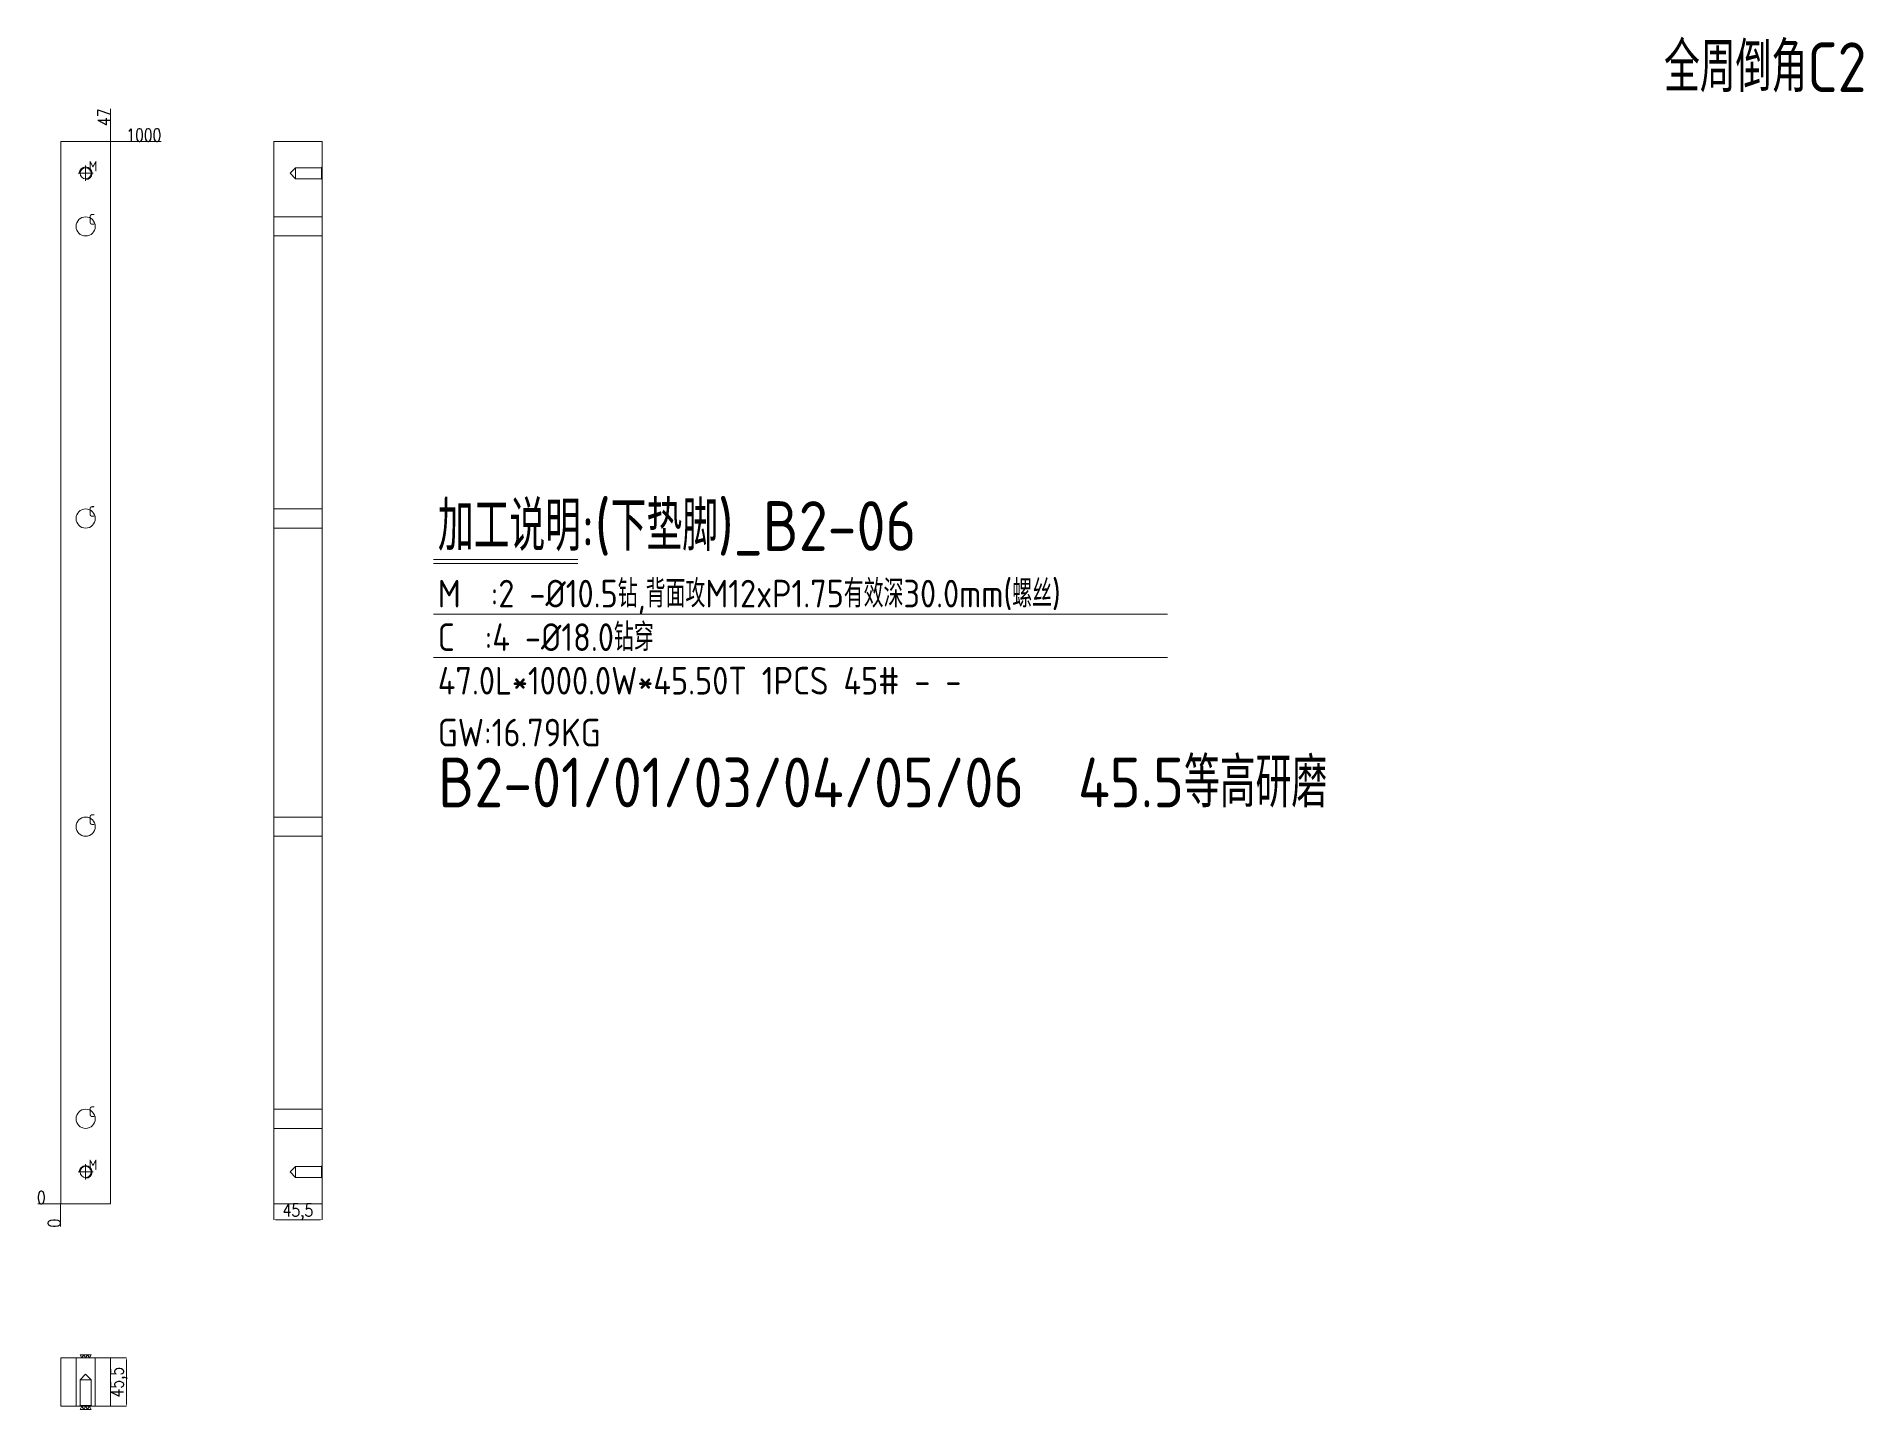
# Model space of a CAD drawing. Header units: millimetres. Extents: x 22448 to 24168, y 6357 to 7649.
import ezdxf

# ---------------------------------------------------------------- set-up
doc = ezdxf.new("R2010")
doc.units = ezdxf.units.MM
doc.linetypes.add('CENTER', pattern=[0])
doc.linetypes.add('DASHED', pattern=[0])
for name, color, linetype, lineweight in [('B2', 8, 'Continuous', 20), ('B2_W', 7, 'Continuous', 25), ('DIM', 4, 'Continuous', 20)]:
    doc.layers.add(name, color=color, linetype=linetype, lineweight=lineweight)
doc.styles.add('gbenor', font='gbenor.shx', dxfattribs={"bigfont": 'gbcbig.shx'})
doc.styles.add('TXT', font='txt.shx', dxfattribs={"width": 0.8, "bigfont": 'ctxt.shx'})
doc.dimstyles.new('零件', dxfattribs={"dimscale": 1.5, "dimtxt": 8, "dimasz": 1, "dimexe": 0, "dimexo": 0, "dimgap": 0, "dimtad": 1, "dimtxsty": 'TXT', "dimcen": 0, "dimclrd": 252, "dimclre": 252, "dimclrt": 4, "dimazin": 3, "dimtp": 0.001, "dimtm": 0.001, "dimtfac": 1, "dimtmove": 0, "dimatfit": 3, "dimlwd": 5, "dimlwe": 5})

# ---------------------------------------------------------------- blocks, each defined once
blk = doc.blocks.new('*D1107')
at = {"layer": 'Defpoints', "color": 0}
for p in [(22517.4, 7550.1), (22532.4, 7550.1), (22470.4, 6550.1)]:
    blk.add_point(p, dxfattribs=at)
at = {"layer": 'DIM', "color": 252, "lineweight": 5}
for p, q in [((22517.4, 7550.1), (22526.4, 7550.1)), ((22526.4, 7550.1), (22529.4, 7550.1)), ((22529.4, 7550.1), (22564.9, 7550.1))]:
    blk.add_line(p, q, dxfattribs=at)
at = {"layer": 'DIM', "color": 4, "lineweight": 5, "insert": (22548.7, 7556.1), "char_height": 12, "attachment_point": 5, "style": 'TXT'}
blk.add_mtext('1000', dxfattribs=at)
blk = doc.blocks.new('*D1108')
at = {"layer": 'Defpoints', "color": 0}
for p in [(22455.4, 6550.1), (22470.4, 6550.1), (22470.4, 6550.1)]:
    blk.add_point(p, dxfattribs=at)
at = {"layer": 'DIM', "color": 252, "lineweight": 5}
blk.add_line((22470.4, 6550.1), (22449, 6550.1), dxfattribs=at)
at = {"layer": 'DIM', "color": 4, "lineweight": 5, "insert": (22452.2, 6556.1), "char_height": 12, "attachment_point": 5, "style": 'TXT'}
blk.add_mtext('0', dxfattribs=at)
blk = doc.blocks.new('*D1109')
at = {"layer": 'Defpoints', "color": 0}
for p in [(22470.4, 6550.1), (22470.4, 6550.1), (22470.4, 6535.1)]:
    blk.add_point(p, dxfattribs=at)
at = {"layer": 'DIM', "color": 252, "lineweight": 5}
blk.add_line((22470.4, 6550.1), (22470.4, 6528.7), dxfattribs=at)
at = {"layer": 'DIM', "color": 4, "lineweight": 5, "insert": (22464.4, 6531.9), "char_height": 12, "attachment_point": 5, "rotation": 90, "style": 'TXT'}
blk.add_mtext('0', dxfattribs=at)
blk = doc.blocks.new('*D1110')
at = {"layer": 'Defpoints', "color": 0}
for p in [(22517.4, 7565.1), (22517.4, 7550.1), (22470.4, 6550.1)]:
    blk.add_point(p, dxfattribs=at)
at = {"layer": 'DIM', "color": 252, "lineweight": 5}
blk.add_line((22517.4, 7550.1), (22517.4, 7580.7), dxfattribs=at)
at = {"layer": 'DIM', "color": 4, "lineweight": 5, "insert": (22511.4, 7572.9), "char_height": 12, "attachment_point": 5, "rotation": 90, "style": 'TXT'}
blk.add_mtext('47', dxfattribs=at)
blk = doc.blocks.new('*D1111')
at = {"layer": 'Defpoints', "color": 0}
for p in [(22517.4, 6405.1), (22517.4, 6359.6), (22532.4, 6359.6)]:
    blk.add_point(p, dxfattribs=at)
at = {"layer": 'DIM', "color": 252, "lineweight": 5}
for p, q in [((22517.4, 6405.1), (22532.4, 6405.1)), ((22532.4, 6403.6), (22532.4, 6361.1)), ((22517.4, 6359.6), (22532.4, 6359.6))]:
    blk.add_line(p, q, dxfattribs=at)
at = {"layer": 'DIM', "color": 252}
for points in [[(22532.7, 6403.6), (22532.2, 6403.6), (22532.4, 6405.1)], [(22532.2, 6361.1), (22532.7, 6361.1), (22532.4, 6359.6)]]:
    blk.add_solid(points, dxfattribs=at)
at = {"layer": 'DIM', "color": 4, "lineweight": 5, "insert": (22525.3, 6382.3), "char_height": 12, "attachment_point": 5, "rotation": 90, "style": 'TXT'}
blk.add_mtext('45,5', dxfattribs=at)
blk = doc.blocks.new('*D1112')
at = {"layer": 'Defpoints', "color": 0}
for p in [(22671.1, 6550.1), (22716.6, 6550.1), (22716.6, 6535.1)]:
    blk.add_point(p, dxfattribs=at)
at = {"layer": 'DIM', "color": 252, "lineweight": 5}
for p, q in [((22671.1, 6550.1), (22671.1, 6535.1)), ((22716.6, 6550.1), (22716.6, 6535.1)), ((22672.6, 6535.1), (22715.1, 6535.1))]:
    blk.add_line(p, q, dxfattribs=at)
at = {"layer": 'DIM', "color": 252}
for points in [[(22672.6, 6535.4), (22672.6, 6534.9), (22671.1, 6535.1)], [(22715.1, 6534.9), (22715.1, 6535.4), (22716.6, 6535.1)]]:
    blk.add_solid(points, dxfattribs=at)
at = {"layer": 'DIM', "color": 4, "lineweight": 5, "insert": (22693.8, 6542.3), "char_height": 12, "attachment_point": 5, "style": 'TXT'}
blk.add_mtext('45,5', dxfattribs=at)

msp = doc.modelspace()

# ---------------------------------------------------------------- linework, layer by layer
at = {"layer": 'B2', "color": 135, "linetype": 'Continuous', "lineweight": 5}
for p, q in [((22470.429, 7550.145), (22517.429, 7550.145)), ((22470.429, 6550.145), (22470.429, 7550.145)), ((22517.429, 7550.145), (22517.429, 6550.145)), ((22671.097, 7550.145), (22671.097, 6550.145)), ((22716.597, 7550.145), (22671.097, 7550.145)), ((22716.597, 6550.145), (22716.597, 7550.145)), ((22517.429, 6550.145), (22470.429, 6550.145)), ((22716.597, 6550.145), (22671.097, 6550.145)), ((22517.429, 6405.07), (22470.429, 6405.07)), ((22470.429, 6359.57), (22470.429, 6405.07)), ((22517.429, 6359.57), (22517.429, 6405.07)), ((22470.429, 6359.57), (22517.429, 6359.57))]:
    msp.add_line(p, q, dxfattribs=at)
at = {"layer": 'B2', "color": 5, "linetype": 'DASHED', "lineweight": 5, "ltscale": 0.514465}
for p, q in [((22691.597, 7525.398), (22686.344, 7520.145)), ((22686.344, 7520.145), (22691.597, 7514.892)), ((22715.85, 7525.398), (22691.597, 7525.398)), ((22691.597, 7514.892), (22691.597, 7525.398)), ((22716.597, 7526.145), (22715.85, 7525.398)), ((22715.85, 7514.892), (22715.85, 7525.398)), ((22691.597, 7514.892), (22715.85, 7514.892)), ((22715.85, 7514.892), (22716.597, 7514.145)), ((22691.597, 6585.398), (22686.344, 6580.145)), ((22686.344, 6580.145), (22691.597, 6574.892)), ((22715.85, 6585.398), (22691.597, 6585.398)), ((22691.597, 6585.398), (22691.597, 6574.892)), ((22691.597, 6574.892), (22715.85, 6574.892)), ((22716.597, 6586.145), (22715.85, 6585.398)), ((22715.85, 6585.398), (22715.85, 6574.892)), ((22715.85, 6574.892), (22716.597, 6574.145)), ((22493.929, 6389.823), (22488.676, 6384.57)), ((22488.676, 6384.57), (22488.676, 6360.317)), ((22488.676, 6384.57), (22499.182, 6384.57)), ((22499.182, 6384.57), (22493.929, 6389.823)), ((22499.182, 6360.317), (22499.182, 6384.57)), ((22488.676, 6360.317), (22487.929, 6359.57)), ((22499.182, 6360.317), (22488.676, 6360.317)), ((22499.929, 6359.57), (22499.182, 6360.317))]:
    msp.add_line(p, q, dxfattribs=at)
at = {"layer": 'B2', "color": 31, "linetype": 'DASHED', "lineweight": 5, "ltscale": 0.514465}
for p, q in [((22716.597, 7479.149), (22671.097, 7479.149)), ((22671.097, 7461.142), (22716.597, 7461.142)), ((22716.597, 7204.149), (22671.097, 7204.149)), ((22671.097, 7186.142), (22716.597, 7186.142)), ((22716.597, 6914.149), (22671.097, 6914.149)), ((22671.097, 6896.142), (22716.597, 6896.142)), ((22716.597, 6639.149), (22671.097, 6639.149)), ((22671.097, 6621.142), (22716.597, 6621.142)), ((22484.926, 6405.07), (22484.926, 6359.57)), ((22502.933, 6359.57), (22502.933, 6405.07))]:
    msp.add_line(p, q, dxfattribs=at)
at = {"layer": 'B2', "color": 30, "linetype": 'DASHED', "lineweight": 5, "ltscale": 0.514465}
for centre in [(22493.929, 7520.145), (22493.929, 6580.145)]:
    msp.add_circle(centre, 5.253, dxfattribs=at)
at = {"layer": 'B2', "color": 42, "linetype": 'Continuous', "lineweight": 5}
for centre in [(22493.929, 7470.145), (22493.929, 7195.145), (22493.929, 6905.145), (22493.929, 6630.145)]:
    msp.add_circle(centre, 9.004, dxfattribs=at)
at = {"layer": 'B2', "color": 30, "linetype": 'DASHED', "lineweight": 5, "ltscale": 0.514465}
for centre in [(22493.929, 7520.145), (22493.929, 6580.145)]:
    msp.add_arc(centre, 6, 270, 180, dxfattribs=at)
at = {"layer": 'B2_W', "color": 1, "linetype": 'CENTER', "lineweight": 5, "ltscale": 0.514465}
for p, q in [((22486.729, 7520.145), (22501.129, 7520.145)), ((22493.929, 7512.945), (22493.929, 7527.345)), ((22486.729, 6580.145), (22501.129, 6580.145)), ((22493.929, 6572.945), (22493.929, 6587.345))]:
    msp.add_line(p, q, dxfattribs=at)
at = {"layer": 'DIM', "color": 8, "linetype": 'Continuous', "lineweight": 5}
for p, q in [((22821.553, 7156.679), (22957.179, 7156.679)), ((22821.553, 7152.779), (22957.179, 7152.779)), ((22821.553, 7105.279), (23512.321, 7105.279)), ((22821.553, 7064.279), (23512.321, 7064.279))]:
    msp.add_line(p, q, dxfattribs=at)
at = {"layer": 'DIM', "color": 1, "linetype": 'Continuous', "lineweight": 5}
for points in [[(22499.125, 6408.07), (22497.393, 6405.07), (22495.661, 6408.07), (22493.929, 6405.07), (22492.197, 6408.07), (22490.465, 6405.07), (22488.733, 6408.07), (22499.125, 6408.07)], [(22488.733, 6356.57), (22490.465, 6359.57), (22492.197, 6356.57), (22493.929, 6359.57), (22495.661, 6356.57), (22497.393, 6359.57), (22499.125, 6356.57), (22488.733, 6356.57)]]:
    msp.add_lwpolyline(points, close=True, dxfattribs=at)

# ---------------------------------------------------------------- texts
at = {"layer": 'DIM', "color": 6, "lineweight": 5, "style": 'gbenor'}
for s, p in [('全周倒角C2', (23979.873, 7596.575)), ('B2-01/01/03/04/05/06  45.5等高研磨', (22825.89, 6923.356))]:
    msp.add_text(s, height=46.8, dxfattribs=at).set_placement(p)
at = {"layer": 'DIM', "color": 4, "lineweight": 5, "style": 'gbenor'}
for s, height, p in [('M', 10, (22496.689, 7521.776)), ('C', 10, (22496.749, 7471.806)), ('C', 10, (22496.749, 7196.806)), ('加工说明:(下垫脚)_B2-06', 46.8, (22825.514, 7164.756)), ('M  :2 -%%c10.5钻,背面攻M12xP1.75有效深30.0mm(螺丝)', 26, (22825.453, 7111.5)), ('C  :4 -%%c18.0钻穿', 26, (22825.453, 7070.5)), ('47.0L*1000.0W*45.50T 1PCS 45# - -', 26, (22825.453, 7029.5)), ('GW:16.79KG', 26, (22825.453, 6980.7)), ('C', 10, (22496.749, 6906.806)), ('C', 10, (22496.749, 6631.806)), ('M', 10, (22496.689, 6581.776))]:
    msp.add_text(s, height=height, dxfattribs=at).set_placement(p)

# ---------------------------------------------------------------- dimensions: what is measured, and where the dimension line sits
at = {"layer": 'DIM', "lineweight": 5}
for feature_location, offset, dtype, origin, picture, middle in [((22517.429, 7550.145), (0, 15), 1, (22470.429, 6550.145), '*D1110', (22511.429, 7572.917)), ((22517.429, 7550.145), (15, 0), 0, (22470.429, 6550.145), '*D1107', (22548.658, 7556.145)), ((22470.429149099, 6550.145373785), (-15, 0), 0, (22470.429149099, 6550.145373785), '*D1108', (22452.229149099, 6556.145373785)), ((22470.429149099, 6550.145373785), (0, -15), 1, (22470.429149099, 6550.145373785), '*D1109', (22464.429149099, 6531.945373785))]:
    dim = msp.add_ordinate_dim(feature_location=feature_location, offset=offset, dtype=dtype, origin=origin, dimstyle='零件', dxfattribs=at)
    dim.commit()
    dim.dimension.update_dxf_attribs({"geometry": picture, "text_midpoint": middle})
dim = msp.add_linear_dim(base=(22716.597, 6535.145), p1=(22671.097, 6550.145), p2=(22716.597, 6550.145), dimstyle='零件', dxfattribs=at)
dim.commit()
dim.dimension.update_dxf_attribs({"geometry": '*D1112', "text_midpoint": (22693.847, 6542.288)})
dim = msp.add_linear_dim(base=(22532.429, 6359.57), p1=(22517.429, 6405.07), p2=(22517.429, 6359.57), angle=90, dimstyle='零件', dxfattribs=at)
dim.commit()
dim.dimension.update_dxf_attribs({"geometry": '*D1111', "text_midpoint": (22525.286, 6382.32)})

doc.saveas('drawing.dxf')
